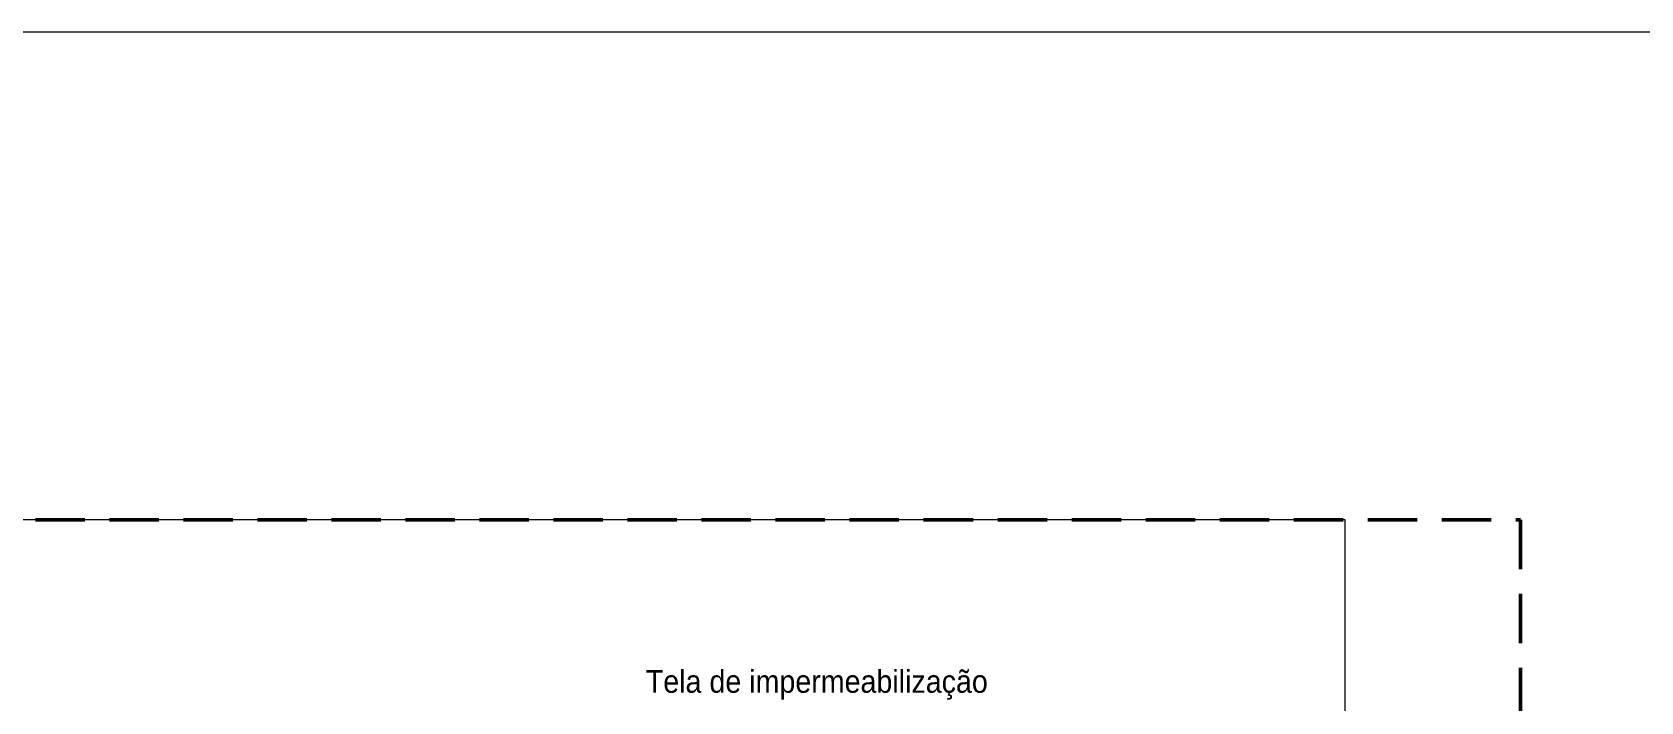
# Paper-space layout 'F02.1_POR CONST' of a CAD drawing. Extents: x -24.6 to 14.9, y -8.7 to 21.
# Drawn here: x -15.2 to -4.85, y 16.68 to 20.99 of the extents above; entities that cross this region are included whole.
import ezdxf
from ezdxf.xclip import XClip

# ---------------------------------------------------------------- set-up
doc = ezdxf.new("R2010")
doc.units = 0
doc.header["$MEASUREMENT"] = 0
doc.header["$XCLIPFRAME"] = 2
doc.linetypes.add('DASHED2', pattern=[9.525, 6.35, -3.175])
for name, color, linetype in [('.a construir', 1, 'Continuous'), ('Anotação - Geral', 7, 'Continuous'), ('para ar_90_muro', 7, 'Continuous')]:
    doc.layers.add(name, color=color, linetype=linetype)
doc.layers.add('.folha', color=7, linetype='Continuous', lineweight=9)
doc.styles.add('style0', font='arial.ttf', dxfattribs={"height": 0.006871})

# ---------------------------------------------------------------- blocks, each defined once
blk = doc.blocks.new('Viewport35')
at = {"layer": 'para ar_90_muro', "color": 0, "linetype": 'Continuous', "lineweight": 0, "insert": (8.2078, 5.98428), "char_height": 0.002068, "attachment_point": 7, "style": 'style0'}
blk.add_mtext('{\\W0.903;Tela de impermeabilização}', dxfattribs=at)

psp = doc.layouts.new('F02.1_POR CONST')

# ---------------------------------------------------------------- linework, layer by layer
at = {"layer": '.a construir', "color": 30, "linetype": 'DASHED2', "lineweight": 50, "ltscale": 0.05}
for p, q in [((-20.415, 17.849), (-5.621, 17.849)), ((-5.621, 17.849), (-5.621, 3.824))]:
    psp.add_line(p, q, dxfattribs=at)
at = {"layer": '.folha'}
psp.add_line((14.903, 20.986), (-24.597, 20.986), dxfattribs=at)

# ---------------------------------------------------------------- next in the draw order: block references
at = {"layer": 'Anotação - Geral', "color": 7, "linetype": 'Continuous', "lineweight": 0}
ref = psp.add_blockref('Viewport35', (-590.623, -405.728), dxfattribs=dict(at, xscale=70.5882352941385, yscale=70.5882352941385, zscale=70.5882352941385))
XClip(ref).set_block_clipping_path([(8.0952170354, 5.8020231471), (8.2715440354, 6.0006751705)])

doc.saveas('drawing.dxf')
